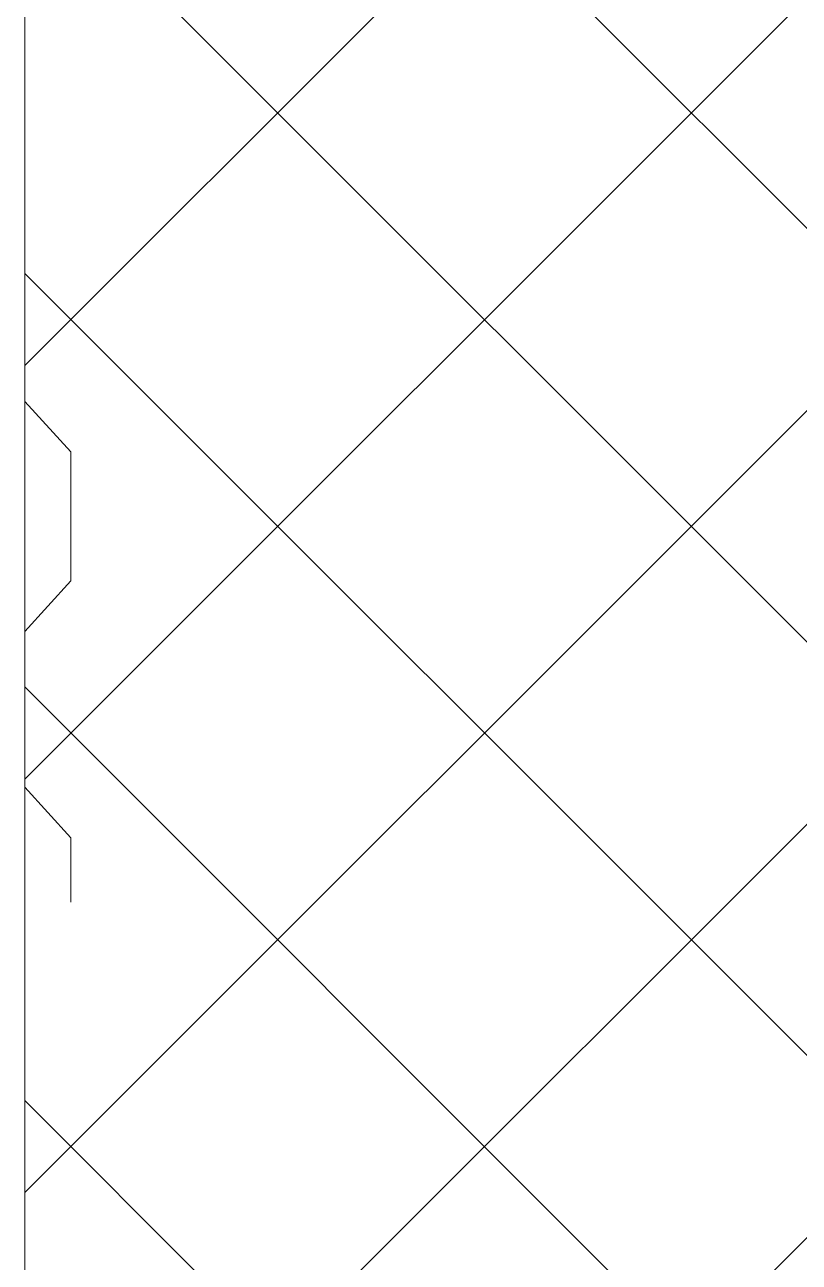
# Model space of a CAD drawing. Header units: millimetres. Extents: x -263990 to 193903, y -164417 to 240530.
# Drawn here: x -181206 to -180269, y -122560 to -121063 of the extents above; entities that cross this region are included whole.
import ezdxf

# ---------------------------------------------------------------- set-up
doc = ezdxf.new("R2010")
doc.units = ezdxf.units.MM
doc.header["$LTSCALE"] = 20
doc.layers.get('0').update_dxf_attribs({"lineweight": 0})

msp = doc.modelspace()

# ---------------------------------------------------------------- linework, layer by layer
at = {"color": 7, "lineweight": 20}
for p, q in [((-181206.03317, -111262.25896), (-181206.03317, -121984.90274)), ((-181206.03317, -120682.77561), (-181206.03317, -121518.30629)), ((-181206.03317, -121518.30629), (-181150.33113, -121579.57854)), ((-181150.33113, -121579.57854), (-181150.33113, -121657.56141)), ((-181150.33113, -121657.56141), (-181150.33113, -121735.54427)), ((-181150.33113, -121735.54427), (-181206.03317, -121796.81652)), ((-181206.03317, -121796.81652), (-181206.03317, -122632.3472)), ((-181206.03317, -121984.90274), (-181150.33113, -122046.17499)), ((-181150.33113, -122046.17499), (-181150.33113, -122124.15785))]:
    msp.add_line(p, q, dxfattribs=at)
at = {"color": 7, "linetype": 'Continuous', "lineweight": 13}
for p, q in [((-181206.03317, -121475.05843), (-179534.97181, -119803.99706)), ((-181206.03317, -121975.27706), (-179534.97181, -120304.2157)), ((-179534.97181, -122034.27843), (-181206.03317, -120363.21706)), ((-181206.03317, -122475.4957), (-179534.97181, -120804.43433)), ((-179534.97181, -122534.49707), (-181206.03317, -120863.4357)), ((-181206.03317, -122975.71433), (-179534.97181, -121304.65297)), ((-179534.97181, -123034.7157), (-181206.03317, -121363.65434)), ((-181206.03317, -123475.93297), (-179534.97181, -121804.8716)), ((-179534.97181, -123534.93434), (-181206.03317, -121863.87297)), ((-179684.48155, -123885.64323), (-181206.03317, -122364.09161))]:
    msp.add_line(p, q, dxfattribs=at)

doc.saveas('drawing.dxf')
